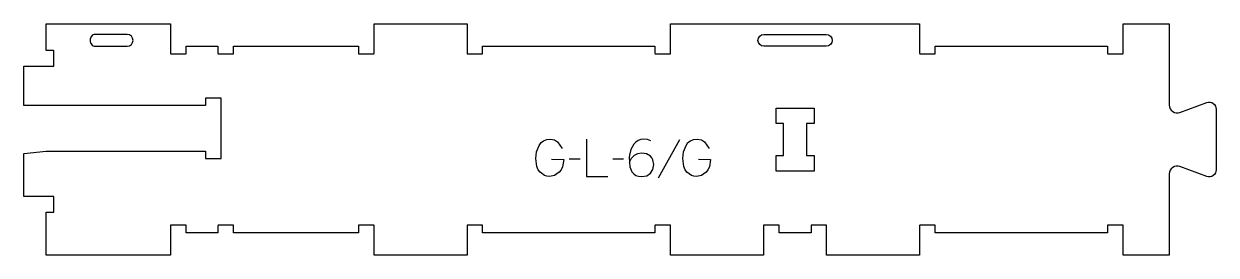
# Model space of a CAD drawing. Header units: millimetres. Extents: x -482 to 473, y -93 to 92.
import ezdxf

# ---------------------------------------------------------------- set-up
doc = ezdxf.new("R2010")
doc.units = ezdxf.units.MM
for name, color, linetype, true_color in [('1_ANYTOOL_1MMDEEP_LABELS_S', 2, 'Continuous', 0xffff00), ('3_ANYTOOL_CUTTHROUGH_INSID', 4, 'Continuous', 0x00ffff), ('4_ANYTOOL_CUTTHROUGH_OUTSI', 5, 'Continuous', 0x0000ff)]:
    doc.layers.add(name, color=color, linetype=linetype, true_color=true_color)

msp = doc.modelspace()

# ---------------------------------------------------------------- linework, layer by layer
at = {"layer": '1_ANYTOOL_1MMDEEP_LABELS_S'}
for p, q in [((42.9, -0.47), (25.71, -31.24)), ((-36.69, -16.11), (-45.47, -16.2)), ((-1.8, -16.11), (-10.59, -16.2))]:
    msp.add_line(p, q, dxfattribs=at)
for points in [[(-59.57, -16.2), (-49.8, -16.24), (-50.82, -22.17), (-51.96, -24.53), (-53.53, -26.49), (-57.2, -29.13), (-61.2, -30.04), (-63.23, -29.84), (-65.18, -29.19), (-68.79, -26.53), (-70.29, -24.51), (-71.36, -22), (-72.22, -15.51), (-71.55, -10.18), (-69.56, -5.06), (-67.98, -2.84), (-65.95, -1.26), (-63.46, -0.32), (-60.52, 0), (-57.26, -0.57), (-54.69, -2.27), (-51, -7.41)], [(-31.54, 0), (-31.54, -30), (-14.44, -30)], [(20.06, -1.46), (17.31, -0.36), (14.48, 0), (12.07, -0.26), (9.91, -1.04), (8.02, -2.34), (6.38, -4.16), (4.01, -8.41), (2.87, -12.94), (2.61, -14.74), (3.07, -22.16), (4.84, -26.23), (6.24, -27.88), (8.02, -29.06), (10.2, -29.76), (12.77, -30), (16.69, -29.35), (19.71, -27.39), (21.67, -24.35), (22.33, -20.49), (21.66, -16.61), (20.83, -15.04), (19.67, -13.71), (16.61, -11.91), (12.73, -11.31), (9.27, -11.8), (6.51, -13.24), (4.34, -15.6), (2.53, -18.81)], [(58.11, -16.2), (67.88, -16.24), (66.87, -22.17), (65.72, -24.53), (64.16, -26.49), (60.48, -29.13), (56.48, -30.04), (54.45, -29.84), (52.51, -29.19), (48.9, -26.53), (47.4, -24.51), (46.33, -22), (45.47, -15.51), (46.13, -10.18), (48.13, -5.06), (49.7, -2.84), (51.74, -1.26), (54.23, -0.32), (57.17, 0), (60.43, -0.57), (63, -2.27), (66.68, -7.41)]]:
    msp.add_lwpolyline(points, dxfattribs=at)
at = {"layer": '3_ANYTOOL_CUTTHROUGH_INSID'}
for points in [[(-399.49, 83.94), (-425.23, 83.94), (-426, 83.85), (-426.78, 83.58), (-427.5, 83.13), (-428.63, 81.74), (-429.18, 80.04), (-429.18, 78.33), (-428.63, 76.63), (-427.5, 75.25), (-426.78, 74.79), (-426, 74.52), (-425.23, 74.44), (-399.49, 74.44, 1)], [(110.51, 83.94), (160.51, 83.94, -1), (160.51, 74.44), (110.51, 74.44, -1)]]:
    msp.add_lwpolyline(points, format="xyb", close=True, dxfattribs=at)
msp.add_lwpolyline([(126.26, -13.11), (126.26, 12.39), (120.26, 12.39), (120.26, 24.89), (150.76, 24.89), (150.76, 12.39), (144.76, 12.39), (144.76, -13.11), (150.76, -13.11), (150.76, -25.61), (120.26, -25.61), (120.26, -13.11)], close=True, dxfattribs=at)
at = {"layer": '4_ANYTOOL_CUTTHROUGH_OUTSI'}
msp.add_lwpolyline([(435.26, 27.3, 0.522094), (443.68, 21.44), (465.37, 29.45, -0.501976), (472.76, 23.94), (472.76, -24.57, -0.501971), (465.37, -30.08), (443.68, -22.06, 0.522099), (435.26, -27.93), (435.26, -93.06), (398.26, -93.06), (398.26, -69.31, 0.414214), (398.01, -69.06), (386.01, -69.06, 0.414214), (385.76, -69.31), (385.76, -75.06), (247.76, -75.06), (247.76, -69.31, 0.414214), (247.51, -69.06), (235.51, -69.06, 0.414214), (235.26, -69.31), (235.26, -93.06), (160.76, -93.06), (160.76, -69.31, 0.414214), (160.51, -69.06), (148.51, -69.06, 0.414214), (148.26, -69.31), (148.26, -75.06), (122.76, -75.06), (122.76, -69.31, 0.414214), (122.51, -69.06), (110.51, -69.06, 0.414214), (110.26, -69.31), (110.26, -93.06), (35.76, -93.06), (35.76, -69.31, 0.414214), (35.51, -69.06), (23.51, -69.06, 0.414214), (23.26, -69.31), (23.26, -75.06), (-114.74, -75.06), (-114.74, -69.31, 0.414214), (-114.99, -69.06), (-126.99, -69.06, 0.414214), (-127.24, -69.31), (-127.24, -93.06), (-201.74, -93.06), (-201.74, -69.31, 0.414214), (-201.99, -69.06), (-213.99, -69.06, 0.414214), (-214.24, -69.31), (-214.24, -75.06), (-314.24, -75.06), (-314.24, -69.31, 0.414214), (-314.49, -69.06), (-326.49, -69.06, 0.414214), (-326.74, -69.31), (-326.74, -75.06), (-352.24, -75.06), (-352.24, -69.31, 0.414214), (-352.49, -69.06), (-364.49, -69.06, 0.414214), (-364.74, -69.31), (-364.74, -93.06), (-464.24, -93.06), (-464.24, -58.56), (-458.49, -58.56, 0.414214), (-458.24, -58.31), (-458.24, -46.31, 0.414214), (-458.49, -46.06), (-482.24, -46.06), (-482.24, -11.54), (-464.47, -9.65), (-336.74, -9.65), (-336.74, -15.4, 0.414214), (-336.49, -15.65), (-324.49, -15.65, 0.414214), (-324.24, -15.4), (-324.24, 32.6, 0.414214), (-324.49, 32.85), (-336.49, 32.85, 0.414214), (-336.74, 32.6), (-336.74, 26.85), (-482.24, 26.85), (-482.24, 58.44), (-458.49, 58.44, 0.414214), (-458.24, 58.69), (-458.24, 70.69, 0.414214), (-458.49, 70.94), (-464.24, 70.94), (-464.24, 92.44), (-364.74, 92.44), (-364.74, 68.69, 0.414214), (-364.49, 68.44), (-352.49, 68.44, 0.414214), (-352.24, 68.69), (-352.24, 74.44), (-326.74, 74.44), (-326.74, 68.69, 0.414214), (-326.49, 68.44), (-314.49, 68.44, 0.414214), (-314.24, 68.69), (-314.24, 74.44), (-214.24, 74.44), (-214.24, 68.69, 0.414214), (-213.99, 68.44), (-201.99, 68.44, 0.414214), (-201.74, 68.69), (-201.74, 92.44), (-127.24, 92.44), (-127.24, 68.69, 0.414214), (-126.99, 68.44), (-114.99, 68.44, 0.414214), (-114.74, 68.69), (-114.74, 74.44), (23.26, 74.44), (23.26, 68.69, 0.414214), (23.51, 68.44), (35.51, 68.44, 0.414214), (35.76, 68.69), (35.76, 92.44), (235.26, 92.44), (235.26, 68.69, 0.414214), (235.51, 68.44), (247.51, 68.44, 0.414214), (247.76, 68.69), (247.76, 74.44), (385.76, 74.44), (385.76, 68.69, 0.414214), (386.01, 68.44), (398.01, 68.44, 0.414214), (398.26, 68.69), (398.26, 92.44), (435.26, 92.44)], format="xyb", close=True, dxfattribs=at)

doc.saveas('drawing.dxf')
